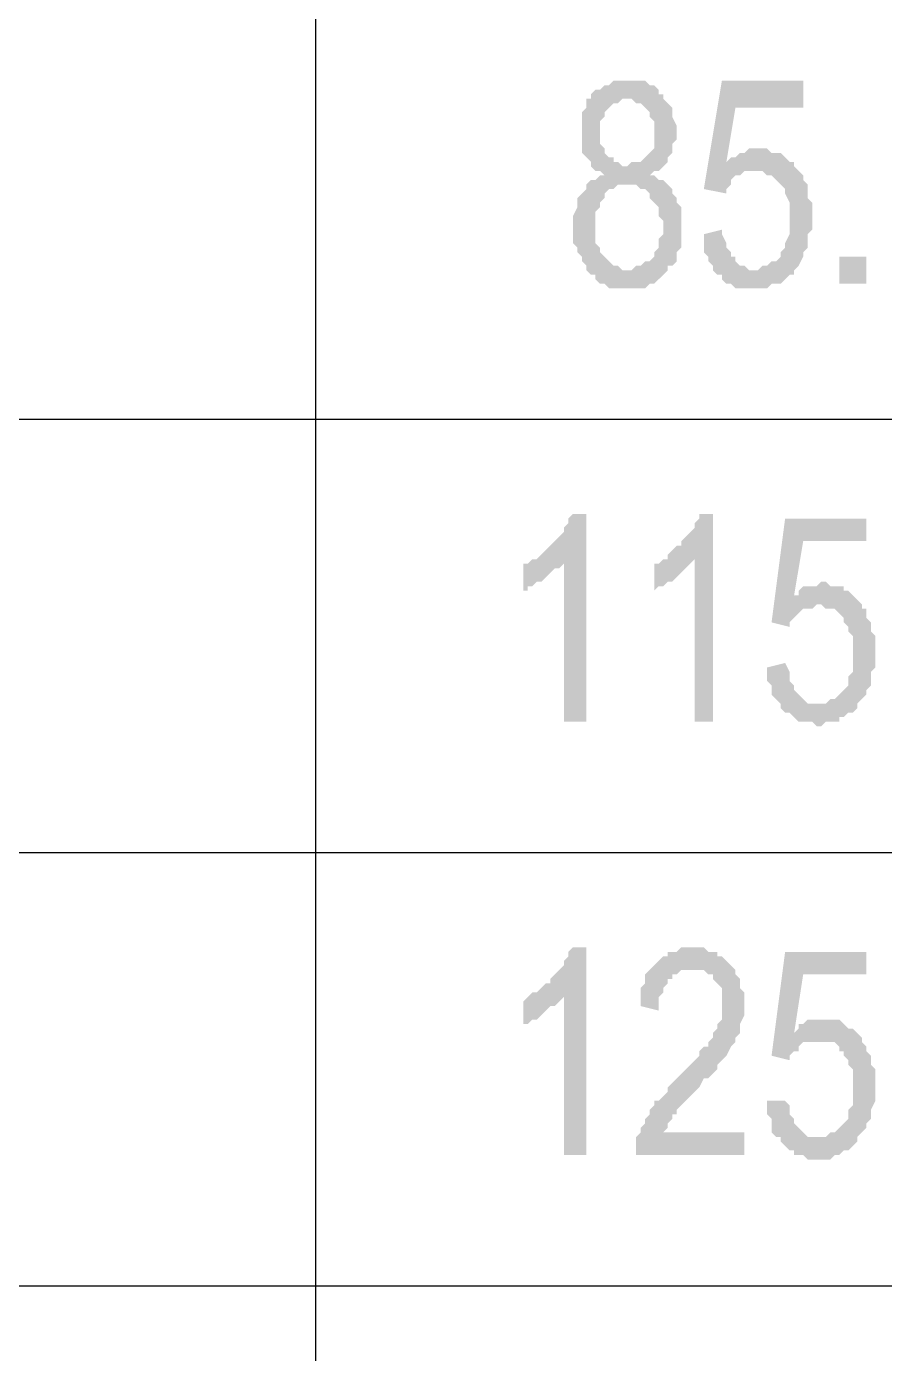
# Model space of a CAD drawing. Header units: inches. Extents: x 1387 to 2676, y -3005 to -2136.
# Drawn here: x 2557.214 to 2558.797, y -2152.162 to -2149.712 of the extents above; entities that cross this region are included whole.
import ezdxf

# ---------------------------------------------------------------- set-up
doc = ezdxf.new("R2010")
doc.units = ezdxf.units.IN
doc.header["$MEASUREMENT"] = 0
doc.layers.add('SAZE_DRAWINGS', color=7, linetype='Continuous')

msp = doc.modelspace()

# ---------------------------------------------------------------- hatches: boundary and pattern name
at = {"layer": 'SAZE_DRAWINGS'}
for points in [[(2558.321924, -2149.812061), (2558.321924, -2149.812061), (2558.296924, -2149.812061), (2558.28859, -2149.820394), (2558.280257, -2149.820394), (2558.271924, -2149.828728), (2558.26359, -2149.828728), (2558.255257, -2149.837061), (2558.255257, -2149.845394), (2558.246924, -2149.845394), (2558.246924, -2149.862061), (2558.23859, -2149.870394), (2558.23859, -2149.878728), (2558.23859, -2149.887061), (2558.23859, -2149.895394), (2558.23859, -2149.903728), (2558.23859, -2149.912061), (2558.23859, -2149.928728), (2558.23859, -2149.937061), (2558.23859, -2149.945394), (2558.246924, -2149.953728), (2558.246924, -2149.953728), (2558.255257, -2149.962061), (2558.255257, -2149.970394), (2558.26359, -2149.978728), (2558.271924, -2149.978728), (2558.280257, -2149.987061), (2558.280257, -2149.987061), (2558.271924, -2149.987061), (2558.26359, -2149.995394), (2558.255257, -2149.995394), (2558.246924, -2150.003728), (2558.246924, -2150.012061), (2558.23859, -2150.020394), (2558.23859, -2150.020394), (2558.230257, -2150.028728), (2558.230257, -2150.037061), (2558.230257, -2150.045394), (2558.221924, -2150.062061), (2558.221924, -2150.070394), (2558.221924, -2150.078728), (2558.221924, -2150.087061), (2558.221924, -2150.103728), (2558.221924, -2150.112061), (2558.230257, -2150.120394), (2558.230257, -2150.128728), (2558.23859, -2150.137061), (2558.23859, -2150.145394), (2558.246924, -2150.153728), (2558.246924, -2150.162061), (2558.321924, -2150.162061), (2558.31359, -2150.162061), (2558.305257, -2150.153728), (2558.296924, -2150.153728), (2558.28859, -2150.145394), (2558.28859, -2150.145394), (2558.280257, -2150.137061), (2558.271924, -2150.128728), (2558.271924, -2150.120394), (2558.26359, -2150.112061), (2558.26359, -2150.103728), (2558.26359, -2150.095394), (2558.26359, -2150.078728), (2558.26359, -2150.070394), (2558.26359, -2150.062061), (2558.26359, -2150.053728), (2558.271924, -2150.045394), (2558.271924, -2150.037061), (2558.280257, -2150.028728), (2558.280257, -2150.020394), (2558.28859, -2150.012061), (2558.296924, -2150.012061), (2558.305257, -2150.003728), (2558.31359, -2150.003728), (2558.321924, -2150.003728), (2558.396924, -2150.003728), (2558.38859, -2149.995394), (2558.380257, -2149.995394), (2558.371924, -2149.987061), (2558.36359, -2149.987061), (2558.36359, -2149.987061), (2558.371924, -2149.978728), (2558.380257, -2149.978728), (2558.38859, -2149.970394), (2558.321924, -2149.970394), (2558.31359, -2149.970394), (2558.305257, -2149.962061), (2558.296924, -2149.962061), (2558.296924, -2149.953728), (2558.28859, -2149.953728), (2558.280257, -2149.945394), (2558.280257, -2149.937061), (2558.271924, -2149.928728), (2558.271924, -2149.920394), (2558.271924, -2149.903728), (2558.271924, -2149.903728), (2558.271924, -2149.887061), (2558.280257, -2149.878728), (2558.280257, -2149.870394), (2558.28859, -2149.862061), (2558.28859, -2149.862061), (2558.296924, -2149.853728), (2558.305257, -2149.853728), (2558.31359, -2149.845394), (2558.321924, -2149.845394), (2558.38859, -2149.845394), (2558.38859, -2149.837061), (2558.380257, -2149.837061), (2558.380257, -2149.828728), (2558.371924, -2149.820394), (2558.36359, -2149.820394), (2558.355257, -2149.812061), (2558.346924, -2149.812061), (2558.33859, -2149.812061), (2558.330257, -2149.812061)], [(2558.646924, -2149.812061), (2558.496924, -2149.812061), (2558.46359, -2150.012061), (2558.505257, -2150.020394), (2558.505257, -2150.012061), (2558.51359, -2150.003728), (2558.51359, -2149.995394), (2558.521924, -2149.987061), (2558.521924, -2149.987061), (2558.530257, -2149.987061), (2558.53859, -2149.978728), (2558.546924, -2149.978728), (2558.555257, -2149.978728), (2558.630257, -2149.970394), (2558.630257, -2149.970394), (2558.630257, -2149.962061), (2558.505257, -2149.962061), (2558.521924, -2149.862061), (2558.646924, -2149.862061)], [(2558.38859, -2149.845394), (2558.321924, -2149.845394), (2558.330257, -2149.845394), (2558.33859, -2149.853728), (2558.346924, -2149.853728), (2558.355257, -2149.862061), (2558.355257, -2149.862061), (2558.36359, -2149.870394), (2558.36359, -2149.878728), (2558.371924, -2149.887061), (2558.371924, -2149.895394), (2558.371924, -2149.912061), (2558.371924, -2149.912061), (2558.371924, -2149.920394), (2558.371924, -2149.937061), (2558.36359, -2149.945394), (2558.355257, -2149.953728), (2558.355257, -2149.953728), (2558.346924, -2149.962061), (2558.33859, -2149.962061), (2558.330257, -2149.962061), (2558.321924, -2149.970394), (2558.38859, -2149.970394), (2558.396924, -2149.962061), (2558.396924, -2149.953728), (2558.405257, -2149.945394), (2558.405257, -2149.937061), (2558.405257, -2149.928728), (2558.41359, -2149.920394), (2558.41359, -2149.912061), (2558.41359, -2149.903728), (2558.41359, -2149.895394), (2558.405257, -2149.878728), (2558.405257, -2149.870394), (2558.405257, -2149.862061), (2558.396924, -2149.853728)], [(2558.56359, -2149.937061), (2558.56359, -2149.937061), (2558.546924, -2149.937061), (2558.53859, -2149.945394), (2558.530257, -2149.945394), (2558.521924, -2149.953728), (2558.51359, -2149.953728), (2558.505257, -2149.962061), (2558.630257, -2149.962061), (2558.621924, -2149.962061), (2558.61359, -2149.953728), (2558.605257, -2149.945394), (2558.596924, -2149.945394), (2558.58859, -2149.945394), (2558.580257, -2149.937061), (2558.571924, -2149.937061)], [(2558.630257, -2149.970394), (2558.555257, -2149.978728), (2558.555257, -2149.978728), (2558.571924, -2149.978728), (2558.580257, -2149.987061), (2558.580257, -2149.987061), (2558.58859, -2149.987061), (2558.596924, -2149.995394), (2558.605257, -2150.003728), (2558.605257, -2150.003728), (2558.61359, -2150.012061), (2558.61359, -2150.020394), (2558.621924, -2150.037061), (2558.621924, -2150.045394), (2558.621924, -2150.053728), (2558.621924, -2150.062061), (2558.621924, -2150.070394), (2558.621924, -2150.078728), (2558.621924, -2150.087061), (2558.621924, -2150.095394), (2558.61359, -2150.112061), (2558.61359, -2150.120394), (2558.605257, -2150.128728), (2558.605257, -2150.137061), (2558.605257, -2150.137061), (2558.596924, -2150.145394), (2558.58859, -2150.145394), (2558.580257, -2150.153728), (2558.571924, -2150.153728), (2558.56359, -2150.162061), (2558.555257, -2150.162061), (2558.630257, -2150.162061), (2558.63859, -2150.153728), (2558.63859, -2150.153728), (2558.646924, -2150.137061), (2558.646924, -2150.128728), (2558.655257, -2150.120394), (2558.655257, -2150.112061), (2558.655257, -2150.103728), (2558.655257, -2150.095394), (2558.66359, -2150.087061), (2558.66359, -2150.070394), (2558.66359, -2150.062061), (2558.66359, -2150.053728), (2558.66359, -2150.045394), (2558.66359, -2150.037061), (2558.655257, -2150.028728), (2558.655257, -2150.012061), (2558.655257, -2150.003728), (2558.646924, -2149.995394), (2558.646924, -2149.987061), (2558.63859, -2149.978728)], [(2558.396924, -2150.003728), (2558.321924, -2150.003728), (2558.33859, -2150.003728), (2558.346924, -2150.012061), (2558.355257, -2150.012061), (2558.36359, -2150.020394), (2558.36359, -2150.028728), (2558.371924, -2150.037061), (2558.380257, -2150.045394), (2558.380257, -2150.053728), (2558.380257, -2150.062061), (2558.38859, -2150.070394), (2558.38859, -2150.078728), (2558.38859, -2150.095394), (2558.380257, -2150.103728), (2558.380257, -2150.112061), (2558.380257, -2150.120394), (2558.371924, -2150.128728), (2558.371924, -2150.137061), (2558.36359, -2150.145394), (2558.355257, -2150.145394), (2558.346924, -2150.153728), (2558.33859, -2150.153728), (2558.330257, -2150.162061), (2558.321924, -2150.162061), (2558.246924, -2150.162061), (2558.255257, -2150.170394), (2558.26359, -2150.170394), (2558.26359, -2150.178728), (2558.271924, -2150.187061), (2558.280257, -2150.187061), (2558.28859, -2150.195394), (2558.296924, -2150.195394), (2558.305257, -2150.195394), (2558.31359, -2150.195394), (2558.321924, -2150.195394), (2558.330257, -2150.195394), (2558.33859, -2150.195394), (2558.346924, -2150.195394), (2558.355257, -2150.195394), (2558.36359, -2150.187061), (2558.371924, -2150.187061), (2558.380257, -2150.178728), (2558.380257, -2150.178728), (2558.38859, -2150.170394), (2558.396924, -2150.162061), (2558.396924, -2150.153728), (2558.405257, -2150.153728), (2558.41359, -2150.145394), (2558.41359, -2150.128728), (2558.421924, -2150.120394), (2558.421924, -2150.112061), (2558.421924, -2150.103728), (2558.421924, -2150.095394), (2558.421924, -2150.078728), (2558.421924, -2150.078728), (2558.421924, -2150.070394), (2558.421924, -2150.062061), (2558.421924, -2150.045394), (2558.41359, -2150.037061), (2558.41359, -2150.028728), (2558.405257, -2150.020394), (2558.405257, -2150.020394), (2558.405257, -2150.012061)], [(2558.496924, -2150.087061), (2558.46359, -2150.095394), (2558.46359, -2150.095394), (2558.46359, -2150.128728), (2558.471924, -2150.137061), (2558.471924, -2150.145394), (2558.480257, -2150.153728), (2558.480257, -2150.162061), (2558.48859, -2150.170394), (2558.496924, -2150.170394), (2558.496924, -2150.178728), (2558.505257, -2150.187061), (2558.51359, -2150.187061), (2558.521924, -2150.195394), (2558.530257, -2150.195394), (2558.53859, -2150.195394), (2558.546924, -2150.195394), (2558.555257, -2150.195394), (2558.555257, -2150.195394), (2558.56359, -2150.195394), (2558.571924, -2150.195394), (2558.580257, -2150.195394), (2558.58859, -2150.187061), (2558.596924, -2150.187061), (2558.605257, -2150.187061), (2558.61359, -2150.178728), (2558.621924, -2150.170394), (2558.630257, -2150.170394), (2558.630257, -2150.162061), (2558.555257, -2150.162061), (2558.555257, -2150.162061), (2558.546924, -2150.162061), (2558.53859, -2150.153728), (2558.530257, -2150.153728), (2558.521924, -2150.145394), (2558.521924, -2150.137061), (2558.51359, -2150.137061), (2558.51359, -2150.128728), (2558.505257, -2150.120394), (2558.505257, -2150.112061), (2558.496924, -2150.095394)], [(2558.246924, -2150.612061), (2558.221924, -2150.612061), (2558.21359, -2150.620394), (2558.21359, -2150.628728), (2558.205257, -2150.637061), (2558.205257, -2150.645394), (2558.196924, -2150.653728), (2558.18859, -2150.662061), (2558.180257, -2150.670394), (2558.180257, -2150.670394), (2558.171924, -2150.678728), (2558.16359, -2150.687061), (2558.155257, -2150.695394), (2558.205257, -2150.695394), (2558.205257, -2150.995394), (2558.246924, -2150.995394)], [(2558.480257, -2150.612061), (2558.455257, -2150.612061), (2558.455257, -2150.620394), (2558.446924, -2150.628728), (2558.446924, -2150.637061), (2558.43859, -2150.645394), (2558.430257, -2150.653728), (2558.421924, -2150.662061), (2558.421924, -2150.670394), (2558.41359, -2150.670394), (2558.405257, -2150.678728), (2558.396924, -2150.687061), (2558.396924, -2150.695394), (2558.446924, -2150.695394), (2558.446924, -2150.995394), (2558.480257, -2150.995394)], [(2558.76359, -2150.620394), (2558.61359, -2150.620394), (2558.58859, -2150.812061), (2558.621924, -2150.820394), (2558.621924, -2150.812061), (2558.630257, -2150.803728), (2558.63859, -2150.795394), (2558.63859, -2150.795394), (2558.63859, -2150.795394), (2558.646924, -2150.787061), (2558.655257, -2150.787061), (2558.66359, -2150.787061), (2558.671924, -2150.778728), (2558.755257, -2150.778728), (2558.755257, -2150.778728), (2558.746924, -2150.770394), (2558.630257, -2150.762061), (2558.646924, -2150.662061), (2558.76359, -2150.662061)], [(2558.155257, -2150.695394), (2558.146924, -2150.695394), (2558.13859, -2150.703728), (2558.130257, -2150.703728), (2558.130257, -2150.753728), (2558.13859, -2150.753728), (2558.13859, -2150.745394), (2558.146924, -2150.745394), (2558.155257, -2150.737061), (2558.16359, -2150.737061), (2558.171924, -2150.728728), (2558.171924, -2150.728728), (2558.180257, -2150.720394), (2558.18859, -2150.712061), (2558.196924, -2150.712061), (2558.205257, -2150.703728), (2558.205257, -2150.695394)], [(2558.396924, -2150.695394), (2558.38859, -2150.695394), (2558.380257, -2150.703728), (2558.371924, -2150.703728), (2558.371924, -2150.753728), (2558.371924, -2150.753728), (2558.380257, -2150.745394), (2558.38859, -2150.745394), (2558.396924, -2150.737061), (2558.405257, -2150.737061), (2558.41359, -2150.728728), (2558.41359, -2150.728728), (2558.421924, -2150.720394), (2558.430257, -2150.712061), (2558.430257, -2150.712061), (2558.43859, -2150.703728), (2558.446924, -2150.695394)], [(2558.68859, -2150.737061), (2558.680257, -2150.737061), (2558.671924, -2150.745394), (2558.646924, -2150.745394), (2558.63859, -2150.753728), (2558.63859, -2150.762061), (2558.630257, -2150.762061), (2558.746924, -2150.770394), (2558.73859, -2150.762061), (2558.730257, -2150.753728), (2558.721924, -2150.753728), (2558.721924, -2150.745394), (2558.71359, -2150.745394), (2558.705257, -2150.745394), (2558.696924, -2150.745394)], [(2558.755257, -2150.778728), (2558.671924, -2150.778728), (2558.680257, -2150.778728), (2558.68859, -2150.787061), (2558.696924, -2150.787061), (2558.705257, -2150.787061), (2558.71359, -2150.795394), (2558.71359, -2150.795394), (2558.721924, -2150.803728), (2558.721924, -2150.812061), (2558.730257, -2150.820394), (2558.730257, -2150.828728), (2558.73859, -2150.837061), (2558.73859, -2150.845394), (2558.73859, -2150.853728), (2558.73859, -2150.870394), (2558.73859, -2150.870394), (2558.73859, -2150.878728), (2558.73859, -2150.895394), (2558.73859, -2150.903728), (2558.730257, -2150.912061), (2558.730257, -2150.920394), (2558.730257, -2150.928728), (2558.721924, -2150.937061), (2558.721924, -2150.937061), (2558.71359, -2150.945394), (2558.705257, -2150.953728), (2558.696924, -2150.953728), (2558.68859, -2150.962061), (2558.680257, -2150.962061), (2558.671924, -2150.962061), (2558.746924, -2150.962061), (2558.755257, -2150.953728), (2558.755257, -2150.953728), (2558.76359, -2150.945394), (2558.76359, -2150.937061), (2558.771924, -2150.928728), (2558.771924, -2150.920394), (2558.771924, -2150.903728), (2558.780257, -2150.895394), (2558.780257, -2150.887061), (2558.780257, -2150.878728), (2558.780257, -2150.862061), (2558.780257, -2150.862061), (2558.780257, -2150.845394), (2558.780257, -2150.837061), (2558.771924, -2150.828728), (2558.771924, -2150.820394), (2558.771924, -2150.812061), (2558.76359, -2150.803728), (2558.76359, -2150.787061), (2558.755257, -2150.787061)], [(2558.61359, -2150.887061), (2558.580257, -2150.895394), (2558.580257, -2150.895394), (2558.580257, -2150.920394), (2558.58859, -2150.928728), (2558.58859, -2150.937061), (2558.58859, -2150.945394), (2558.596924, -2150.953728), (2558.605257, -2150.962061), (2558.605257, -2150.970394), (2558.61359, -2150.978728), (2558.621924, -2150.978728), (2558.630257, -2150.987061), (2558.630257, -2150.987061), (2558.63859, -2150.995394), (2558.646924, -2150.995394), (2558.655257, -2150.995394), (2558.66359, -2150.995394), (2558.671924, -2151.003728), (2558.680257, -2151.003728), (2558.68859, -2150.995394), (2558.696924, -2150.995394), (2558.705257, -2150.995394), (2558.71359, -2150.995394), (2558.71359, -2150.987061), (2558.721924, -2150.987061), (2558.730257, -2150.978728), (2558.73859, -2150.978728), (2558.746924, -2150.970394), (2558.746924, -2150.962061), (2558.671924, -2150.962061), (2558.671924, -2150.962061), (2558.66359, -2150.962061), (2558.655257, -2150.962061), (2558.646924, -2150.953728), (2558.646924, -2150.953728), (2558.63859, -2150.945394), (2558.630257, -2150.937061), (2558.630257, -2150.928728), (2558.621924, -2150.920394), (2558.621924, -2150.912061), (2558.621924, -2150.903728)], [(2558.246924, -2151.412061), (2558.221924, -2151.412061), (2558.21359, -2151.420394), (2558.21359, -2151.428728), (2558.205257, -2151.437061), (2558.205257, -2151.445394), (2558.196924, -2151.453728), (2558.18859, -2151.462061), (2558.180257, -2151.470394), (2558.180257, -2151.478728), (2558.171924, -2151.478728), (2558.16359, -2151.487061), (2558.155257, -2151.495394), (2558.205257, -2151.495394), (2558.205257, -2151.795394), (2558.246924, -2151.795394)], [(2558.43859, -2151.412061), (2558.421924, -2151.412061), (2558.41359, -2151.420394), (2558.396924, -2151.420394), (2558.396924, -2151.428728), (2558.38859, -2151.428728), (2558.380257, -2151.437061), (2558.371924, -2151.445394), (2558.371924, -2151.445394), (2558.36359, -2151.453728), (2558.355257, -2151.462061), (2558.355257, -2151.470394), (2558.355257, -2151.478728), (2558.346924, -2151.487061), (2558.346924, -2151.503728), (2558.346924, -2151.512061), (2558.346924, -2151.520394), (2558.380257, -2151.528728), (2558.380257, -2151.520394), (2558.380257, -2151.503728), (2558.38859, -2151.495394), (2558.38859, -2151.487061), (2558.396924, -2151.478728), (2558.396924, -2151.470394), (2558.405257, -2151.470394), (2558.405257, -2151.462061), (2558.41359, -2151.462061), (2558.421924, -2151.453728), (2558.430257, -2151.453728), (2558.43859, -2151.453728), (2558.521924, -2151.453728), (2558.51359, -2151.445394), (2558.51359, -2151.445394), (2558.505257, -2151.437061), (2558.496924, -2151.428728), (2558.48859, -2151.428728), (2558.48859, -2151.420394), (2558.480257, -2151.420394), (2558.471924, -2151.420394), (2558.46359, -2151.412061), (2558.455257, -2151.412061)], [(2558.76359, -2151.420394), (2558.61359, -2151.420394), (2558.58859, -2151.612061), (2558.621924, -2151.620394), (2558.621924, -2151.612061), (2558.630257, -2151.603728), (2558.63859, -2151.603728), (2558.63859, -2151.595394), (2558.63859, -2151.595394), (2558.646924, -2151.587061), (2558.655257, -2151.587061), (2558.66359, -2151.587061), (2558.671924, -2151.587061), (2558.755257, -2151.578728), (2558.755257, -2151.578728), (2558.746924, -2151.570394), (2558.630257, -2151.570394), (2558.646924, -2151.462061), (2558.76359, -2151.462061)], [(2558.521924, -2151.453728), (2558.43859, -2151.453728), (2558.46359, -2151.453728), (2558.471924, -2151.462061), (2558.480257, -2151.462061), (2558.480257, -2151.470394), (2558.480257, -2151.470394), (2558.48859, -2151.478728), (2558.496924, -2151.487061), (2558.496924, -2151.495394), (2558.496924, -2151.503728), (2558.496924, -2151.520394), (2558.496924, -2151.528728), (2558.496924, -2151.537061), (2558.496924, -2151.545394), (2558.48859, -2151.553728), (2558.48859, -2151.562061), (2558.480257, -2151.570394), (2558.480257, -2151.578728), (2558.471924, -2151.587061), (2558.471924, -2151.595394), (2558.46359, -2151.595394), (2558.455257, -2151.603728), (2558.455257, -2151.612061), (2558.446924, -2151.620394), (2558.43859, -2151.628728), (2558.430257, -2151.637061), (2558.421924, -2151.645394), (2558.41359, -2151.653728), (2558.405257, -2151.662061), (2558.396924, -2151.670394), (2558.396924, -2151.678728), (2558.38859, -2151.687061), (2558.380257, -2151.695394), (2558.371924, -2151.695394), (2558.371924, -2151.703728), (2558.36359, -2151.712061), (2558.36359, -2151.720394), (2558.355257, -2151.728728), (2558.355257, -2151.737061), (2558.346924, -2151.745394), (2558.346924, -2151.753728), (2558.33859, -2151.762061), (2558.33859, -2151.762061), (2558.33859, -2151.770394), (2558.33859, -2151.787061), (2558.33859, -2151.795394), (2558.53859, -2151.795394), (2558.53859, -2151.753728), (2558.38859, -2151.753728), (2558.38859, -2151.753728), (2558.396924, -2151.745394), (2558.396924, -2151.737061), (2558.405257, -2151.728728), (2558.405257, -2151.720394), (2558.41359, -2151.720394), (2558.41359, -2151.712061), (2558.421924, -2151.703728), (2558.430257, -2151.695394), (2558.43859, -2151.687061), (2558.446924, -2151.678728), (2558.446924, -2151.678728), (2558.455257, -2151.670394), (2558.46359, -2151.653728), (2558.471924, -2151.653728), (2558.480257, -2151.645394), (2558.48859, -2151.637061), (2558.48859, -2151.628728), (2558.496924, -2151.620394), (2558.505257, -2151.612061), (2558.505257, -2151.612061), (2558.505257, -2151.612061), (2558.51359, -2151.595394), (2558.521924, -2151.587061), (2558.521924, -2151.578728), (2558.530257, -2151.570394), (2558.530257, -2151.562061), (2558.530257, -2151.562061), (2558.530257, -2151.553728), (2558.53859, -2151.537061), (2558.53859, -2151.528728), (2558.53859, -2151.520394), (2558.53859, -2151.520394), (2558.53859, -2151.503728), (2558.53859, -2151.495394), (2558.530257, -2151.487061), (2558.530257, -2151.478728), (2558.530257, -2151.470394), (2558.521924, -2151.462061)], [(2558.155257, -2151.495394), (2558.146924, -2151.495394), (2558.13859, -2151.503728), (2558.130257, -2151.512061), (2558.130257, -2151.553728), (2558.13859, -2151.553728), (2558.13859, -2151.553728), (2558.146924, -2151.545394), (2558.155257, -2151.545394), (2558.16359, -2151.537061), (2558.171924, -2151.528728), (2558.171924, -2151.528728), (2558.180257, -2151.520394), (2558.18859, -2151.520394), (2558.196924, -2151.512061), (2558.205257, -2151.503728), (2558.205257, -2151.495394)], [(2558.68859, -2151.545394), (2558.655257, -2151.545394), (2558.646924, -2151.553728), (2558.63859, -2151.553728), (2558.63859, -2151.562061), (2558.630257, -2151.570394), (2558.746924, -2151.570394), (2558.73859, -2151.562061), (2558.730257, -2151.562061), (2558.721924, -2151.553728), (2558.721924, -2151.553728), (2558.71359, -2151.545394), (2558.705257, -2151.545394), (2558.696924, -2151.545394)], [(2558.755257, -2151.578728), (2558.671924, -2151.587061), (2558.705257, -2151.587061), (2558.71359, -2151.595394), (2558.71359, -2151.603728), (2558.721924, -2151.603728), (2558.721924, -2151.612061), (2558.730257, -2151.620394), (2558.730257, -2151.628728), (2558.73859, -2151.637061), (2558.73859, -2151.645394), (2558.73859, -2151.662061), (2558.73859, -2151.670394), (2558.73859, -2151.670394), (2558.73859, -2151.678728), (2558.73859, -2151.695394), (2558.73859, -2151.703728), (2558.730257, -2151.712061), (2558.730257, -2151.720394), (2558.730257, -2151.728728), (2558.721924, -2151.737061), (2558.721924, -2151.737061), (2558.71359, -2151.745394), (2558.705257, -2151.753728), (2558.696924, -2151.753728), (2558.68859, -2151.762061), (2558.680257, -2151.762061), (2558.671924, -2151.762061), (2558.746924, -2151.762061), (2558.755257, -2151.753728), (2558.755257, -2151.753728), (2558.76359, -2151.745394), (2558.76359, -2151.737061), (2558.771924, -2151.728728), (2558.771924, -2151.720394), (2558.771924, -2151.712061), (2558.780257, -2151.695394), (2558.780257, -2151.687061), (2558.780257, -2151.678728), (2558.780257, -2151.670394), (2558.780257, -2151.662061), (2558.780257, -2151.653728), (2558.780257, -2151.637061), (2558.771924, -2151.628728), (2558.771924, -2151.620394), (2558.771924, -2151.612061), (2558.76359, -2151.603728), (2558.76359, -2151.595394), (2558.755257, -2151.587061)], [(2558.61359, -2151.695394), (2558.580257, -2151.695394), (2558.580257, -2151.720394), (2558.58859, -2151.728728), (2558.58859, -2151.737061), (2558.58859, -2151.753728), (2558.596924, -2151.762061), (2558.605257, -2151.762061), (2558.605257, -2151.770394), (2558.61359, -2151.778728), (2558.621924, -2151.787061), (2558.630257, -2151.787061), (2558.630257, -2151.795394), (2558.63859, -2151.795394), (2558.646924, -2151.795394), (2558.655257, -2151.803728), (2558.66359, -2151.803728), (2558.671924, -2151.803728), (2558.680257, -2151.803728), (2558.68859, -2151.803728), (2558.696924, -2151.803728), (2558.705257, -2151.795394), (2558.71359, -2151.795394), (2558.71359, -2151.795394), (2558.721924, -2151.787061), (2558.730257, -2151.787061), (2558.73859, -2151.778728), (2558.746924, -2151.770394), (2558.746924, -2151.762061), (2558.671924, -2151.762061), (2558.671924, -2151.762061), (2558.66359, -2151.762061), (2558.655257, -2151.762061), (2558.646924, -2151.753728), (2558.646924, -2151.753728), (2558.63859, -2151.745394), (2558.630257, -2151.737061), (2558.630257, -2151.728728), (2558.621924, -2151.720394), (2558.621924, -2151.712061), (2558.621924, -2151.703728)]]:
    msp.add_hatch(color=3, dxfattribs=at).paths.add_polyline_path(points)

# ---------------------------------------------------------------- linework, layer by layer
at = {"layer": 'SAZE_DRAWINGS', "color": 3}
for points in [[(2557.746924, -2144.820394), (2557.746924, -2154.445394)], [(2554.555257, -2150.437061), (2564.680257, -2150.437061)], [(2554.555257, -2151.237061), (2564.680257, -2151.237061)], [(2554.555257, -2152.037061), (2564.680257, -2152.037061)]]:
    msp.add_lwpolyline(points, dxfattribs=at)
msp.add_solid([(2558.71359, -2150.187061), (2558.71359, -2150.137061), (2558.76359, -2150.187061), (2558.76359, -2150.137061)], dxfattribs=at)

doc.saveas('drawing.dxf')
